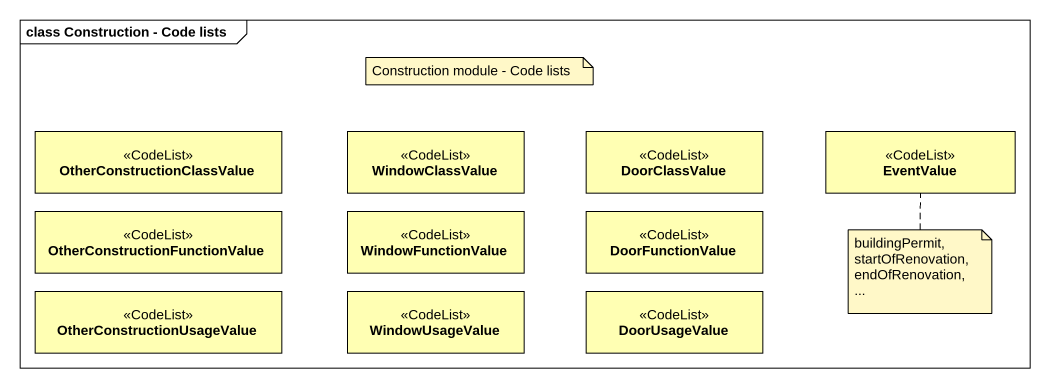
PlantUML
@startuml
mainframe class Construction - Code lists
hide circle
hide empty members
class OtherConstructionClassValue <<CodeList>> #FFFFB3
class WindowClassValue <<CodeList>> #FFFFB3
class DoorClassValue <<CodeList>> #FFFFB3
class EventValue <<CodeList>> #FFFFB3
class "OtherConstructionFunctionValue" as OtherConstructionFunctionVal <<CodeList>> #FFFFB3
class WindowFunctionValue <<CodeList>> #FFFFB3
class DoorFunctionValue <<CodeList>> #FFFFB3
class OtherConstructionUsageValue <<CodeList>> #FFFFB3
class WindowUsageValue <<CodeList>> #FFFFB3
class DoorUsageValue <<CodeList>> #FFFFB3
note as N1
  Construction module - Code lists
end note
note bottom of EventValue : buildingPermit, startOfRenovation, endOfRenovation, ...
@enduml
